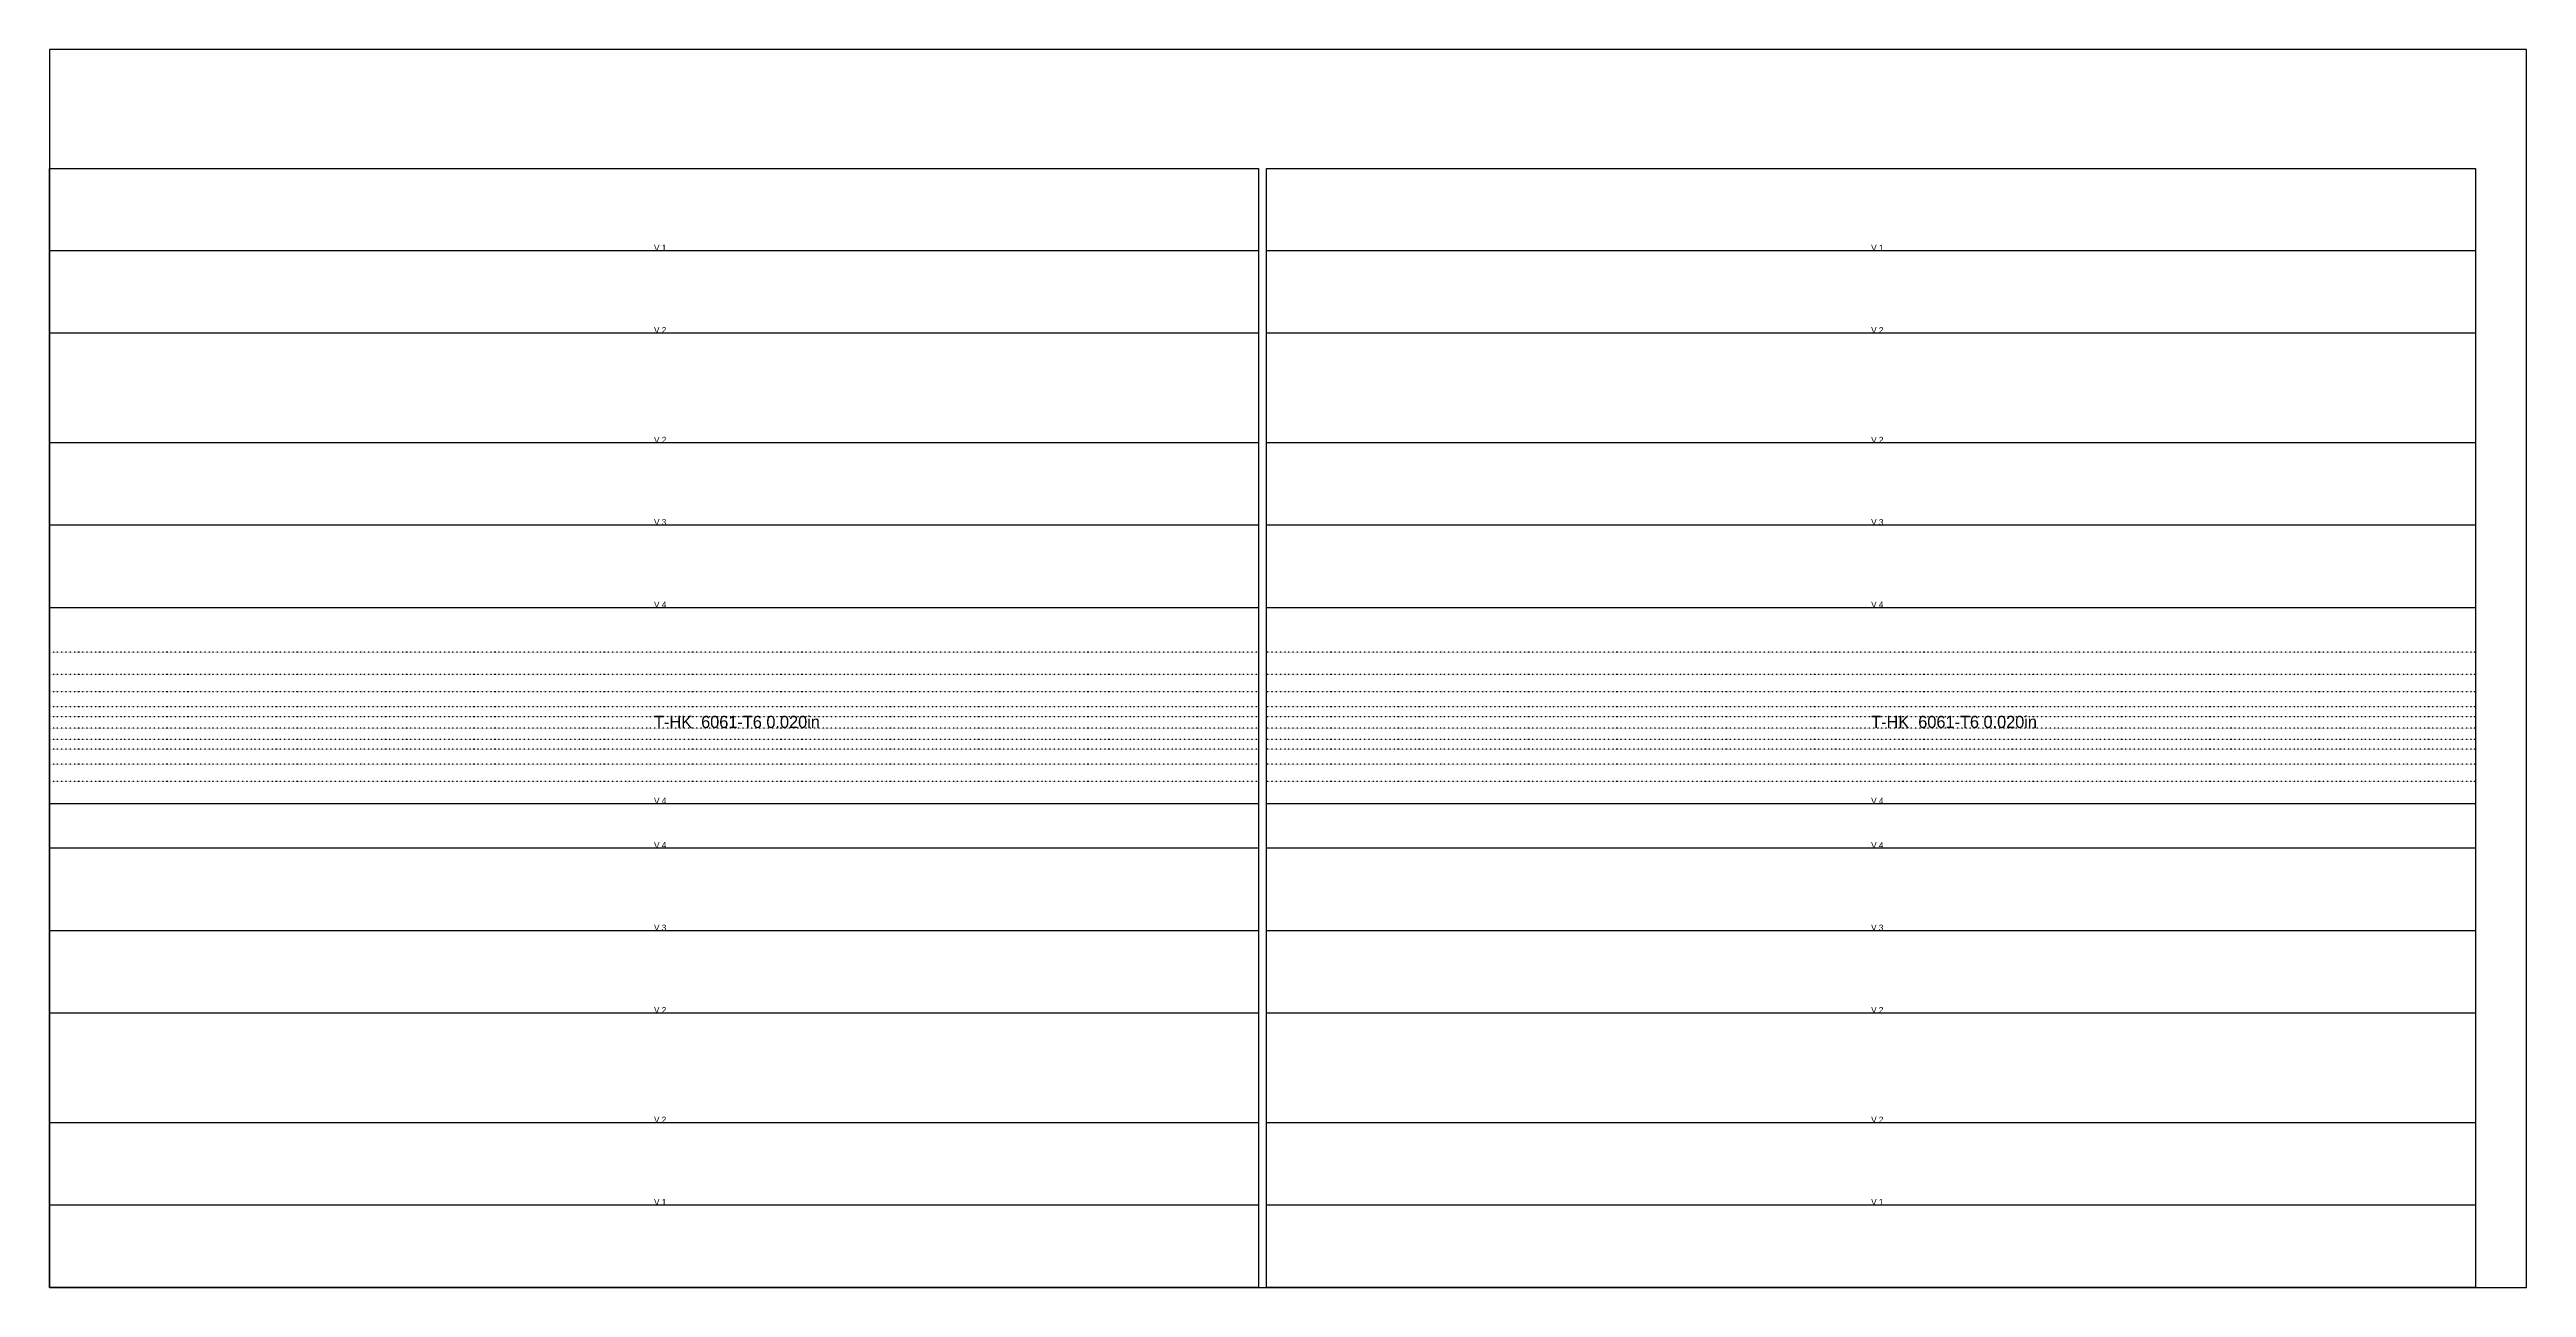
# Model space of a CAD drawing. Header units: millimetres. Extents: x 0 to 2438, y 0 to 1219.
import ezdxf

# ---------------------------------------------------------------- set-up
doc = ezdxf.new("R2010")
doc.units = ezdxf.units.MM
doc.linetypes.add('DASHED', pattern=[1.524, 1.27, -0.254])
doc.linetypes.add('DOT', pattern=[0.508, 0, -0.508])
for name, color, linetype in [('CUT', 7, 'CONTINUOUS'), ('ETCH', 8, 'CONTINUOUS'), ('ROLL', 3, 'DOT'), ('VALLEY', 1, 'DASHED')]:
    doc.layers.add(name, color=color, linetype=linetype)

msp = doc.modelspace()

# ---------------------------------------------------------------- linework, layer by layer
at = {"layer": 'CUT'}
for points in [[(1190, 0), (0, 0), (0, 1101.9), (1190, 1101.9), (1190, 0)], [(2388, 0), (1198, 0), (1198, 1101.9), (2388, 1101.9), (2388, 0)]]:
    msp.add_lwpolyline(points, close=True, dxfattribs=at)
at = {"layer": 'ETCH'}
msp.add_lwpolyline([(0, 0), (2438, 0), (2438, 1219), (0, 1219)], close=True, dxfattribs=at)
at = {"layer": 'ROLL'}
for p, q in [((1190, 625.7), (0, 625.7)), ((2388, 625.7), (1198, 625.7)), ((1190, 603.5), (0, 603.5)), ((1190, 586.6), (0, 586.6)), ((2388, 603.5), (1198, 603.5)), ((2388, 586.6), (1198, 586.6)), ((1190, 571.9), (0, 571.9)), ((1190, 562), (0, 562)), ((2388, 571.9), (1198, 571.9)), ((2388, 562), (1198, 562)), ((1190, 550.7), (0, 550.7)), ((1190, 539.7), (0, 539.7)), ((2388, 550.7), (1198, 550.7)), ((2388, 539.7), (1198, 539.7)), ((1190, 530), (0, 530)), ((1190, 515.3), (0, 515.3)), ((2388, 530), (1198, 530)), ((2388, 515.3), (1198, 515.3)), ((1190, 498.3), (0, 498.3)), ((2388, 498.3), (1198, 498.3))]:
    msp.add_line(p, q, dxfattribs=at)
at = {"layer": 'VALLEY'}
for p, q in [((1190, 1020.7), (0, 1020.7)), ((2388, 1020.7), (1198, 1020.7)), ((1190, 939.7), (0, 939.7)), ((2388, 939.7), (1198, 939.7)), ((1190, 831.6), (0, 831.6)), ((2388, 831.6), (1198, 831.6)), ((1190, 750.6), (0, 750.6)), ((2388, 750.6), (1198, 750.6)), ((1190, 669.4), (0, 669.4)), ((2388, 669.4), (1198, 669.4)), ((1190, 476.2), (0, 476.2)), ((2388, 476.2), (1198, 476.2)), ((1190, 432.5), (0, 432.5)), ((2388, 432.5), (1198, 432.5)), ((1190, 351.3), (0, 351.3)), ((2388, 351.3), (1198, 351.3)), ((1190, 270.2), (0, 270.2)), ((2388, 270.2), (1198, 270.2)), ((1190, 162.2), (0, 162.2)), ((2388, 162.2), (1198, 162.2)), ((1190, 81.1), (0, 81.1)), ((2388, 81.1), (1198, 81.1))]:
    msp.add_line(p, q, dxfattribs=at)

# ---------------------------------------------------------------- texts
at = {"layer": 'ETCH'}
for s, height, p in [('V 1', 6, (595, 1020.7)), ('V 1', 6, (1793, 1020.7)), ('V 2', 6, (595, 939.7)), ('V 2', 6, (1793, 939.7)), ('V 2', 6, (595, 831.6)), ('V 2', 6, (1793, 831.6)), ('V 3', 6, (595, 750.6)), ('V 3', 6, (1793, 750.6)), ('V 4', 6, (595, 669.4)), ('V 4', 6, (1793, 669.4)), ('T-HK  6061-T6 0.020in', 12, (595, 550.9)), ('T-HK  6061-T6 0.020in', 12, (1793, 550.9)), ('V 4', 6, (595, 476.2)), ('V 4', 6, (1793, 476.2)), ('V 4', 6, (595, 432.5)), ('V 4', 6, (1793, 432.5)), ('V 3', 6, (595, 351.3)), ('V 3', 6, (1793, 351.3)), ('V 2', 6, (595, 270.2)), ('V 2', 6, (1793, 270.2)), ('V 2', 6, (595, 162.2)), ('V 2', 6, (1793, 162.2)), ('V 1', 6, (595, 81.1)), ('V 1', 6, (1793, 81.1))]:
    msp.add_text(s, height=height, dxfattribs=at).set_placement(p)

doc.saveas('drawing.dxf')
